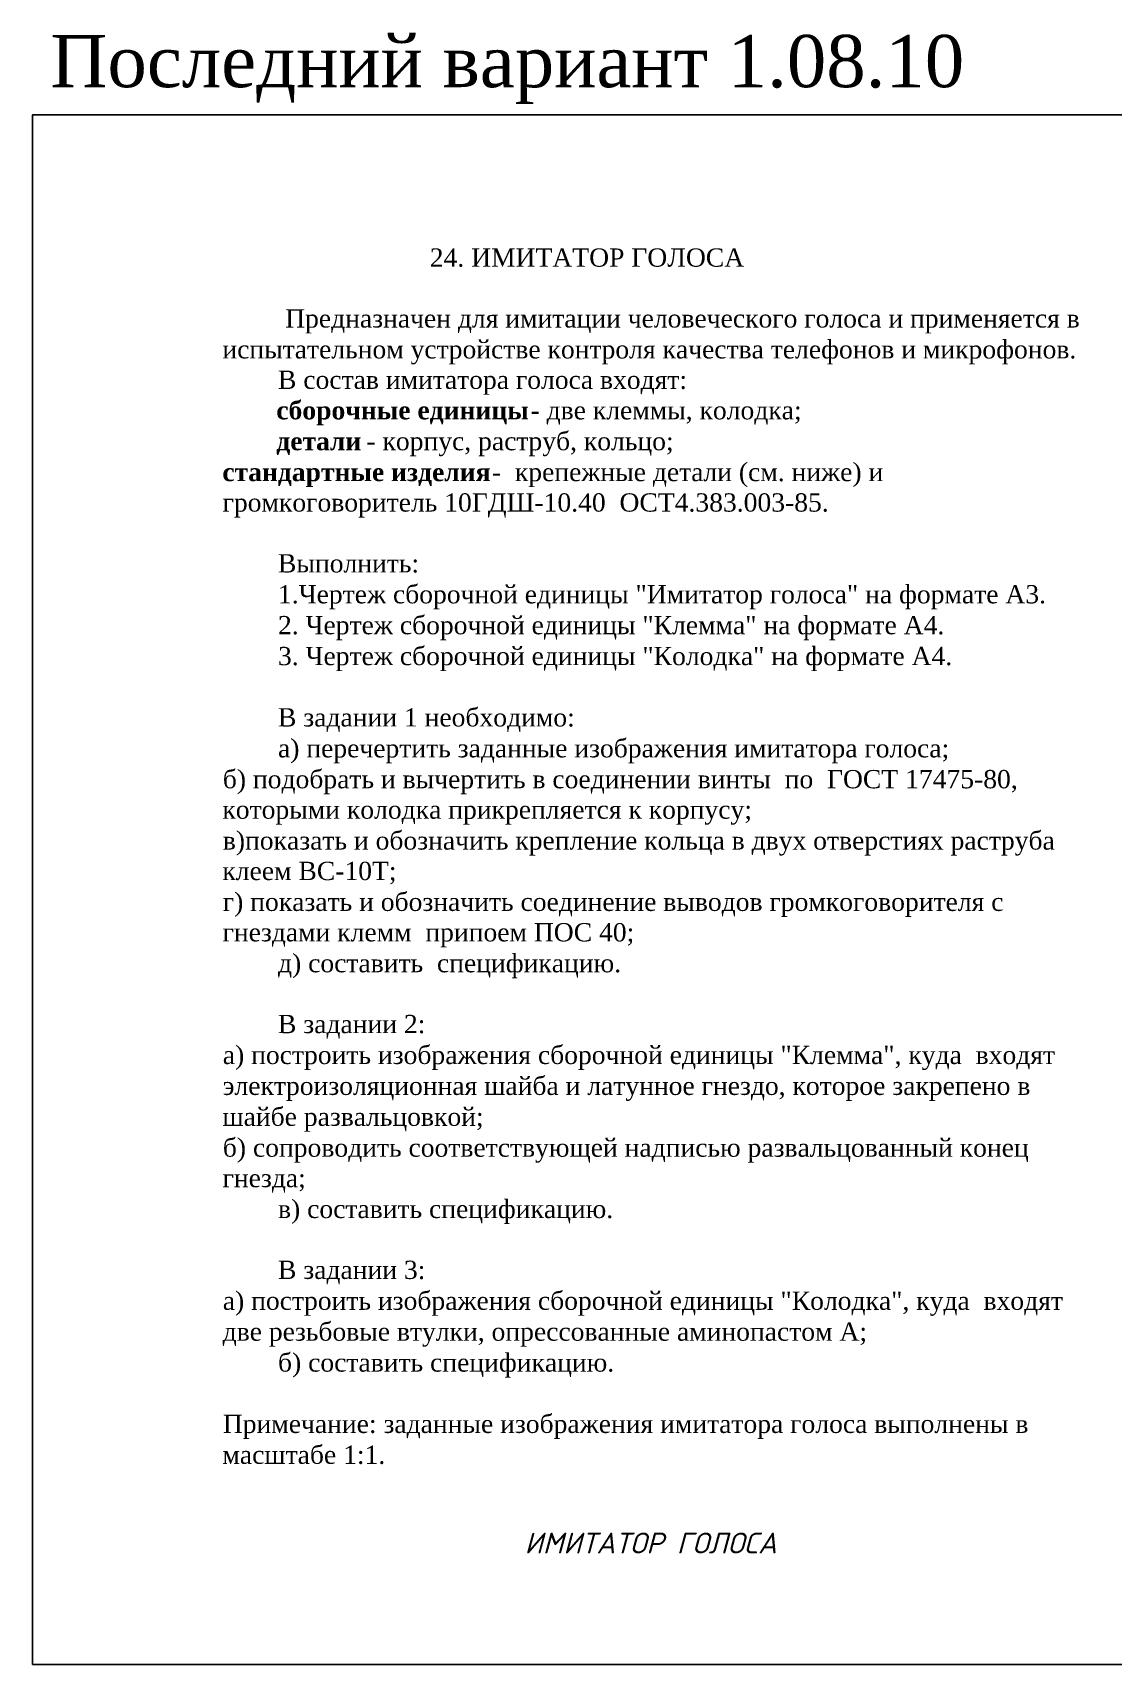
# Model space of a CAD drawing. Header units: millimetres. Extents: x 0 to 636, y 0 to 313.
# Drawn here: x 222.4 to 429.4, y 0.5 to 313.3 of the extents above; entities that cross this region are included whole.
import ezdxf

# ---------------------------------------------------------------- set-up
doc = ezdxf.new("R2010")
doc.units = ezdxf.units.MM
doc.header["$LTSCALE"] = 0.5
doc.styles.add('MtXpl_Times_New_Roma', font='timesbd.ttf')
doc.styles.add('стиль1', font='times.ttf')

msp = doc.modelspace()

# ---------------------------------------------------------------- linework, layer by layer
at = {"color": 7, "lineweight": -3}
msp.add_lwpolyline([(222.3679617587234, 0.5163739082809116), (636.47748893824, 0.5163739082809116), (636.47748893824, 297.5163739082809), (222.3679617587234, 297.5163739082809)], close=True, dxfattribs=at)

# ---------------------------------------------------------------- texts
at = {"color": 1, "lineweight": -3, "style": 'стиль1'}
msp.add_text('Последний вариант 1.08.10', height=10, dxfattribs=at).set_placement((225.7907441036664, 302.7963418218468))
at = {"color": 7}
for s, style, p in [('                                 24. ИМИТАТОР ГОЛОСА', 'стиль1', (254.8389576342213, 268.3937842459909)), ('Предназначен для имитации человеческого голоса и применяется в', 'стиль1', (270.7455906551297, 256.7271175793243)), ('испытательном устройстве контроля качества телефонов и микрофонов.', 'стиль1', (258.7228797683237, 250.805464130634)), ('           В состав имитатора голоса входят:', 'стиль1', (254.8389576342213, 244.9721307973007)), ('сборочные единицы', 'MtXpl_Times_New_Roma', (269.0509259110778, 239.1312107587651)), (' - две клеммы, колодка;', 'стиль1', (316.4400155064535, 239.1312107587651)), ('детали', 'MtXpl_Times_New_Roma', (269.0509259110778, 233.2095573100749)), (' - корпус, раструб, кольцо;', 'стиль1', (284.9931224428697, 233.2095573100749)), ('стандартные изделия ', 'MtXpl_Times_New_Roma', (258.7149489824549, 227.2879038613846)), ('-  крепежные детали (см. ниже) и', 'стиль1', (310.3576512945936, 227.2879038613846)), ('громкоговоритель 10ГДШ-10.40  ОСТ4.383.003-85.', 'стиль1', (258.7607312463338, 221.4545705280513)), ('           Выполнить:', 'стиль1', (254.8389576342213, 209.7879038613846)), ('           1.Чертеж сборочной единицы "Имитатор голоса" на формате А3.', 'стиль1', (254.8389576342213, 203.8662504126944)), ('           2. Чертеж сборочной единицы "Клемма" на формате А4.', 'стиль1', (254.8389576342213, 197.9445969640042)), ('           3. Чертеж сборочной единицы "Колодка" на формате А4.', 'стиль1', (254.8389576342213, 192.022943515314)), ('           В задании 1 необходимо:', 'стиль1', (254.8389576342213, 180.2679567332904)), ('           а) перечертить заданные изображения имитатора голоса;', 'стиль1', (254.8389576342213, 174.3463032846002)), ('   б) подобрать и вычертить в соединении винты  по  ГОСТ 17475-80,', 'стиль1', (254.8389576342213, 168.4246498359099)), ('которыми колодка прикрепляется к корпусу;', 'стиль1', (258.7228797683237, 162.5913165025766)), ('   в)показать и обозначить крепление кольца в двух отверстиях раструба', 'стиль1', (254.8389576342213, 156.6696630538864)), ('клеем ВС-10Т;', 'стиль1', (258.7228797683237, 150.836329720553)), ('   г) показать и обозначить соединение выводов громкоговорителя с', 'стиль1', (254.8389576342213, 144.9146762718628)), ('гнездами клемм  припоем ПОС 40;', 'стиль1', (258.7607312463338, 139.0813429385295)), ('           д) составить  спецификацию.', 'стиль1', (254.8389576342213, 133.1596894898393)), ('           В задании 2:', 'стиль1', (254.8389576342213, 121.4930228231726)), ('   а) построить изображения сборочной единицы "Клемма", куда  входят', 'стиль1', (254.8389576342213, 115.5713693744823)), ('электроизоляционная шайба и латунное гнездо, которое закрепено в', 'стиль1', (258.7708249738031, 109.6497159257921)), ('шайбе развальцовкой;', 'стиль1', (258.7228797683237, 103.7280624771019)), ('   б) сопроводить соответствующей надписью развальцованный конец', 'стиль1', (254.8389576342213, 97.80640902841168)), ('гнезда;', 'стиль1', (258.7607312463338, 91.97307569507834)), ('           в) составить спецификацию.', 'стиль1', (254.8389576342213, 86.05142224638813)), ('           В задании 3:', 'стиль1', (254.8389576342213, 74.38475557972146)), ('   а) построить изображения сборочной единицы "Колодка", куда  входят', 'стиль1', (254.8389576342213, 68.46310213103125)), ('две резьбовые втулки, опрессованные аминопастом А;', 'стиль1', (258.7733484056704, 62.54144868234103)), ('           б) составить спецификацию.', 'стиль1', (254.8389576342213, 56.61979523365081)), ('   Примечание: заданные изображения имитатора голоса выполнены в', 'стиль1', (254.8389576342213, 44.86480845162724)), ('масштабе 1:1.', 'стиль1', (258.7228797683237, 38.94315500293702))]:
    msp.add_text(s, height=3.5, dxfattribs=dict(at, style=style)).set_placement(p)
at = {"insert": (340.7662409819982, 25.77239475337519), "char_height": 4, "attachment_point": 2, "style": 'стиль1'}
msp.add_mtext_dynamic_manual_height_columns('{\\fISOCPEUR|b1|i1|c204|p34;ИМИТАТОР ГОЛОСА}', width=69.99999999999989, gutter_width=20, heights=[0], dxfattribs=at)

doc.saveas('drawing.dxf')
